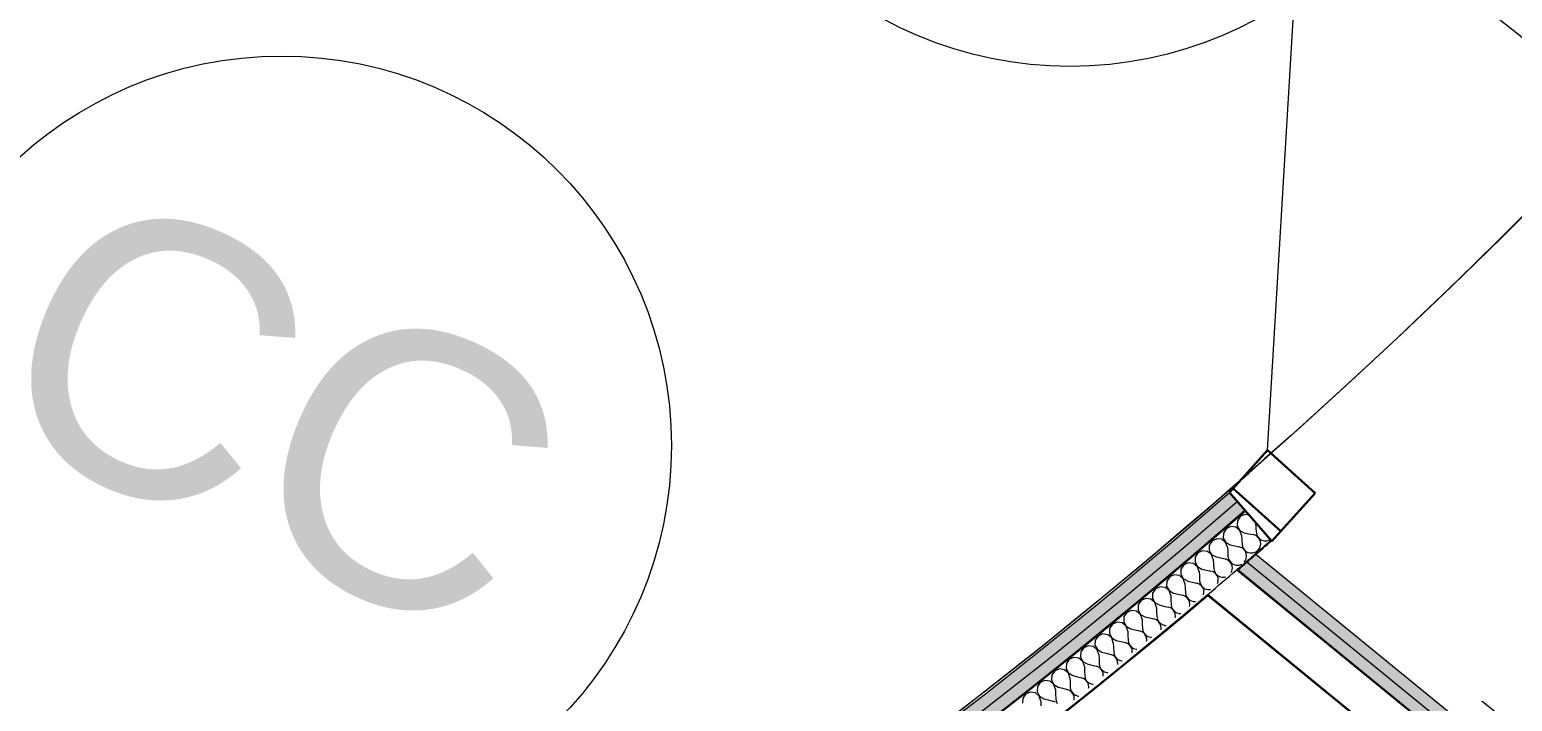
# Model space of a CAD drawing. Header units: millimetres. Extents: x -89663 to 74273, y -103666 to 18539.
# Drawn here: x -23568 to -21667, y -49271 to -48409 of the extents above; entities that cross this region are included whole.
import ezdxf
from ezdxf.enums import TextEntityAlignment as Align

# ---------------------------------------------------------------- set-up
doc = ezdxf.new("R2010")
doc.units = ezdxf.units.MM
doc.header["$MEASUREMENT"] = 0
doc.linetypes.add('Double Dashed', pattern=[1093.611073, 529.166651, -211.666656, 141.111112, -211.666656])
for name, color, linetype in [('A-25-M_Wall_Int', 7, 'Continuous'), ('New_A-05-M_Gross_Int_Circulation', 7, 'Continuous'), ('New_A-15-MG_Structural_Grid_Phase_2', 7, 'Continuous'), ('New_A-20-M_Floor_Slab', 7, 'Continuous'), ('New_A-25-M_Wall_Int', 7, 'Continuous'), ('New_ArchiCAD Doors', 7, 'Continuous')]:
    doc.layers.add(name, color=color, linetype=linetype)
for name, color, linetype, lineweight in [('A-25-M_Wall_Int_Pen_No__1', 7, 'Continuous', 13), ('New_A-20-M_Floor_Slab_Pen_No__89', 8, 'Continuous', 20), ('New_A-25-M_Wall_Int_Pen_No__1', 7, 'Continuous', 13), ('New_A-25-M_Wall_Int_Pen_No__150', 7, 'Continuous', 0), ('New_ArchiCAD Doors_Pen_No__1', 7, 'Continuous', 13), ('New_ArchiCAD Zone Stamps_Pen_No__6', 7, 'Continuous', 35)]:
    doc.layers.add(name, color=color, linetype=linetype, lineweight=lineweight)
for name, color, linetype, lineweight, true_color in [('A-25-M_Wall_Int_Pen_No__107', 7, 'Continuous', 15, 0xa6a6a6), ('A-25-M_Wall_Int_Pen_No__81', 7, 'Continuous', 20, 0x6a6a6a), ('New_A-05-M_Gross_Int_Circulation_Pen_No__74', 7, 'Continuous', 20, 0x606060), ('New_A-15-MG_Structural_Grid_Phase_2_Pen_No__222', 7, 'Continuous', 13, 0x65af33), ('New_A-25-M_Wall_Int_Pen_No__107', 7, 'Continuous', 15, 0xa6a6a6), ('New_A-25-M_Wall_Int_Pen_No__81', 7, 'Continuous', 20, 0x6a6a6a), ('New_ArchiCAD Doors_Pen_No__43', 7, 'Continuous', 30, 0x444444), ('New_ArchiCAD Doors_Pen_No__63', 7, 'Continuous', 20, 0x606060)]:
    doc.layers.add(name, color=color, linetype=linetype, lineweight=lineweight, true_color=true_color)
doc.styles.add('GENERATED_STYLE_1', font='')
doc.styles.add('GENERATED_STYLE_3', font='')
doc.styles.add('GENERATED_STYLE_4', font='')
doc.styles.get('GENERATED_STYLE_1').set_extended_font_data('Arial', bold=True)
doc.styles.get('GENERATED_STYLE_3').set_extended_font_data('Arial')
doc.styles.get('GENERATED_STYLE_4').set_extended_font_data('Swis721 BT')

# ---------------------------------------------------------------- blocks, each defined once
blk = doc.blocks.new('Atrium South_INB 0152_2_1', base_point=(-20962.3, -37996.4))
at = {"layer": 'New_A-05-M_Gross_Int_Circulation_Pen_No__74', "linetype": 'Continuous'}
blk.add_arc((-26966.2, -43337.6), 7510.7, 249.05693, 336.17818, dxfattribs=at)
at = {"layer": 'New_ArchiCAD Zone Stamps_Pen_No__6'}
for tag, height, style, p in [('ROOM_NAME', 250, 'GENERATED_STYLE_1', (-21498.1, -36566.4)), ('zoneNameLine2', 250, 'GENERATED_STYLE_1', (-21686.5, -36998.5)), ('ROOM_NUMBER', 200, 'GENERATED_STYLE_3', (-21875, -37419.2)), ('measuredAreaCode', 200, 'GENERATED_STYLE_3', (-22032, -37779.3)), ('DUMMY_649', 200, 'GENERATED_STYLE_3', (-21724.6, -37913.3)), ('DUMMY_650', 200, 'GENERATED_STYLE_3', (-21095.4, -38187.7)), ('DUMMY_651', 133.3, 'GENERATED_STYLE_3', (-20816.1, -38294.2))]:
    blk.add_attdef(tag, text='', height=height, rotation=336.4404, dxfattribs=dict(at, style=style)).set_placement(p, align=Align.TOP_LEFT)
blk = doc.blocks.new('Slab_46_1', base_point=(-44734.1, -52924.7))
at = {"layer": 'New_A-20-M_Floor_Slab_Pen_No__89', "linetype": 'Continuous', "flags": 128}
blk.add_lwpolyline([(-44734.1, -52924.7), (-44734.3, -52924.7, -0.179811), (-34721.5, -33027.7), (-34721.9, -33027.2), (-25959.6, -24873.2), (-20981.6, -27043.9), (-17009.6, -17934.7), (-17703.3, -17189.1), (-11222.9, -11158.5), (-10852.6, -11556.4), (-2918.7, -4173.2), (921.4, -599.8), (3259.5, -1619.3), (2636.4, -2195.9), (2144.4, -3324.3), (-4596.3, -18782.9), (-10337.1, -31948.3), (-13252, -30677.2), (-20095.3, -46371.2, -0.415568), (-30017.2, -50195.9), (-38342, -69287.7, -0.234037), (-41521.4, -64901.1, -0.022084), (-42146.9, -60901.4), (-44895.7, -59706.6, -0.043731)], format="xyb", close=True, dxfattribs=at)
blk = doc.blocks.new('*X400')
at = {"layer": 'New_A-25-M_Wall_Int_Pen_No__150', "linetype": 'Continuous'}
for p, q in [((-22016, -49034.2), (-22019.5, -49039.6)), ((-22010.1, -49031.4), (-22016, -49034.2)), ((-22004.5, -49032.1), (-22010.1, -49031.4)), ((-22037.5, -49055.2), (-22037.7, -49061.7)), ((-22034, -49049.8), (-22037.5, -49055.2)), ((-22028.1, -49047), (-22034, -49049.8)), ((-22021.6, -49047.8), (-22028.1, -49047)), ((-22016.5, -49051.8), (-22021.6, -49047.8)), ((-22019.5, -49039.6), (-22019.7, -49046.1)), ((-22019.7, -49046.1), (-22016.4, -49051.8)), ((-22014.3, -49057.9), (-22016.5, -49051.8)), ((-22016.4, -49051.8), (-22010.7, -49054.8)), ((-22010.7, -49054.8), (-22004.9, -49056.1)), ((-22004.9, -49056.1), (-21999, -49057.3)), ((-21996, -49058.4), (-21999, -49057.3)), ((-21996.3, -49042.3), (-21996.8, -49040.9)), ((-21996.3, -49042.3), (-21995.9, -49048.2)), ((-21995.9, -49048.2), (-21995.4, -49054.2)), ((-21995.4, -49054.2), (-21994.8, -49057.4)), ((-21994.8, -49057.4), (-21993.2, -49060.3)), ((-22055.6, -49070.7), (-22055.8, -49077.2)), ((-22052, -49065.3), (-22055.6, -49070.7)), ((-22046.1, -49062.6), (-22052, -49065.3)), ((-22039.6, -49063.3), (-22046.1, -49062.6)), ((-22034.6, -49067.4), (-22039.6, -49063.3)), ((-22037.7, -49061.7), (-22034.5, -49067.3)), ((-22032.4, -49073.5), (-22034.6, -49067.4)), ((-22034.5, -49067.3), (-22028.8, -49070.4)), ((-22032.4, -49073.5), (-22032, -49079.5)), ((-22028.8, -49070.4), (-22022.9, -49071.7)), ((-22022.9, -49071.7), (-22017.1, -49073)), ((-22014, -49074.1), (-22017.1, -49073)), ((-22014.3, -49057.9), (-22013.9, -49063.9)), ((-22011.4, -49076), (-22014, -49074.1)), ((-22013.9, -49063.9), (-22013.5, -49069.8)), ((-22013.5, -49069.8), (-22012.8, -49073)), ((-22012.8, -49073), (-22011.3, -49076)), ((-22009.3, -49078.6), (-22011.4, -49076)), ((-22011.3, -49076), (-22009, -49078.3)), ((-21993.3, -49060.4), (-21996, -49058.4)), ((-21993.8, -49078), (-21991.6, -49075.5)), ((-21991.3, -49063), (-21993.3, -49060.4)), ((-21993.2, -49060.3), (-21991, -49062.7)), ((-21991.6, -49075.5), (-21990.2, -49072.5)), ((-21990, -49066), (-21991.3, -49063)), ((-21991, -49062.7), (-21988.1, -49064.3)), ((-21990.2, -49072.5), (-21989.7, -49069.3)), ((-21989.7, -49069.3), (-21990, -49066)), ((-21988.1, -49064.3), (-21984.9, -49065.2)), ((-21984.9, -49065.2), (-21981.6, -49065.1)), ((-21981.6, -49065.1), (-21978.5, -49064.1)), ((-21978.5, -49064.1), (-21977.3, -49063.3)), ((-22082.3, -49093.5), (-22088.2, -49096.1)), ((-22075.9, -49094.3), (-22082.3, -49093.5)), ((-22070.8, -49098.4), (-22075.9, -49094.3)), ((-22073.7, -49086.2), (-22073.9, -49092.7)), ((-22073.9, -49092.7), (-22070.7, -49098.3)), ((-22070.1, -49080.7), (-22073.7, -49086.2)), ((-22064.2, -49078), (-22070.1, -49080.7)), ((-22057.7, -49078.8), (-22064.2, -49078)), ((-22052.7, -49082.9), (-22057.7, -49078.8)), ((-22055.8, -49077.2), (-22052.6, -49082.8)), ((-22050.5, -49089), (-22052.7, -49082.9)), ((-22052.6, -49082.8), (-22046.9, -49085.9)), ((-22050.5, -49089), (-22050.1, -49095)), ((-22050.1, -49095), (-22049.8, -49100.9)), ((-22046.9, -49085.9), (-22041, -49087.2)), ((-22041, -49087.2), (-22035.2, -49088.5)), ((-22032.1, -49089.7), (-22035.2, -49088.5)), ((-22029.5, -49091.6), (-22032.1, -49089.7)), ((-22032, -49079.5), (-22031.6, -49085.4)), ((-22031.6, -49085.4), (-22030.9, -49088.6)), ((-22030.9, -49088.6), (-22029.4, -49091.5)), ((-22027.5, -49094.2), (-22029.5, -49091.6)), ((-22029.4, -49091.5), (-22027.2, -49093.9)), ((-22026.3, -49097.3), (-22027.5, -49094.2)), ((-22027.2, -49093.9), (-22024.3, -49095.6)), ((-22024.3, -49095.6), (-22021.2, -49096.4)), ((-22017.9, -49096.4), (-22014.7, -49095.4)), ((-22014.7, -49095.4), (-22014, -49095)), ((-22010.8, -49092.4), (-22009.7, -49091.1)), ((-22009.7, -49091.1), (-22008.3, -49088.2)), ((-22008.1, -49081.7), (-22009.3, -49078.6)), ((-22009, -49078.3), (-22006.2, -49080)), ((-22008.3, -49088.2), (-22007.8, -49084.9)), ((-22007.8, -49084.9), (-22008.1, -49081.7)), ((-22006.2, -49080), (-22003, -49080.8)), ((-22003, -49080.8), (-21999.7, -49080.8)), ((-21999.7, -49080.8), (-21996.6, -49079.8)), ((-21996.6, -49079.8), (-21993.8, -49078)), ((-22106.4, -49111.5), (-22110.1, -49116.9)), ((-22100.5, -49108.8), (-22106.4, -49111.5)), ((-22094, -49109.7), (-22100.5, -49108.8)), ((-22089, -49113.8), (-22094, -49109.7)), ((-22091.9, -49101.5), (-22092.1, -49108)), ((-22092.1, -49108), (-22088.9, -49113.7)), ((-22088.2, -49096.1), (-22091.9, -49101.5)), ((-22086.9, -49119.9), (-22089, -49113.8)), ((-22088.9, -49113.7), (-22083.2, -49116.8)), ((-22068.7, -49104.5), (-22070.8, -49098.4)), ((-22070.7, -49098.3), (-22065, -49101.4)), ((-22068.7, -49104.5), (-22068.3, -49110.5)), ((-22068.3, -49110.5), (-22068, -49116.4)), ((-22065, -49101.4), (-22059.2, -49102.7)), ((-22059.2, -49102.7), (-22053.4, -49104)), ((-22050.3, -49105.2), (-22053.4, -49104)), ((-22047.7, -49107.1), (-22050.3, -49105.2)), ((-22049.8, -49100.9), (-22049.1, -49104.2)), ((-22049.1, -49104.2), (-22047.6, -49107.1)), ((-22045.7, -49109.7), (-22047.7, -49107.1)), ((-22047.6, -49107.1), (-22045.3, -49109.5)), ((-22044.4, -49112.8), (-22045.7, -49109.7)), ((-22045.3, -49109.5), (-22042.5, -49111.2)), ((-22044.1, -49116.1), (-22044.4, -49112.8)), ((-22042.5, -49111.2), (-22039.3, -49112)), ((-22039.3, -49112), (-22036, -49112)), ((-22036, -49112), (-22034.3, -49111.4)), ((-22027.5, -49105.9), (-22026.5, -49103.8)), ((-22026.5, -49103.8), (-22025.9, -49100.5)), ((-22025.9, -49100.5), (-22026.3, -49097.3)), ((-22021.2, -49096.4), (-22017.9, -49096.4)), ((-22128.3, -49132.2), (-22128.6, -49138.7)), ((-22124.7, -49126.8), (-22128.3, -49132.2)), ((-22118.7, -49124.1), (-22124.7, -49126.8)), ((-22112.3, -49125), (-22118.7, -49124.1)), ((-22107.2, -49129.1), (-22112.3, -49125)), ((-22110.1, -49116.9), (-22110.3, -49123.4)), ((-22110.3, -49123.4), (-22107.2, -49129.1)), ((-22107.2, -49129.1), (-22101.5, -49132.2)), ((-22105.1, -49135.3), (-22107.2, -49129.1)), ((-22101.5, -49132.2), (-22095.7, -49133.6)), ((-22095.7, -49133.6), (-22089.9, -49134.9)), ((-22086.9, -49119.9), (-22086.5, -49125.9)), ((-22086.5, -49125.9), (-22086.2, -49131.8)), ((-22086.2, -49131.8), (-22085.6, -49135)), ((-22083.2, -49116.8), (-22077.4, -49118.2)), ((-22077.4, -49118.2), (-22071.6, -49119.5)), ((-22068.5, -49120.7), (-22071.6, -49119.5)), ((-22065.9, -49122.6), (-22068.5, -49120.7)), ((-22068, -49116.4), (-22067.3, -49119.6)), ((-22067.3, -49119.6), (-22065.8, -49122.6)), ((-22063.9, -49125.2), (-22065.9, -49122.6)), ((-22065.8, -49122.6), (-22063.6, -49125)), ((-22062.7, -49128.3), (-22063.9, -49125.2)), ((-22063.6, -49125), (-22060.8, -49126.7)), ((-22062.9, -49134.7), (-22062.4, -49131.6)), ((-22062.4, -49131.6), (-22062.7, -49128.3)), ((-22060.8, -49126.7), (-22057.6, -49127.5)), ((-22057.6, -49127.5), (-22054.3, -49127.5)), ((-22054.3, -49127.5), (-22053.9, -49127.4)), ((-22045.1, -49120.2), (-22044.7, -49119.3)), ((-22044.7, -49119.3), (-22044.1, -49116.1)), ((-22146.6, -49147.4), (-22146.9, -49153.9)), ((-22142.9, -49142), (-22146.6, -49147.4)), ((-22137, -49139.4), (-22142.9, -49142)), ((-22130.6, -49140.3), (-22137, -49139.4)), ((-22125.5, -49144.4), (-22130.6, -49140.3)), ((-22128.6, -49138.7), (-22125.5, -49144.3)), ((-22125.5, -49144.3), (-22119.8, -49147.5)), ((-22123.4, -49150.6), (-22125.5, -49144.4)), ((-22123.4, -49150.6), (-22123.1, -49156.5)), ((-22119.8, -49147.5), (-22114, -49148.9)), ((-22114, -49148.9), (-22108.2, -49150.2)), ((-22105.1, -49151.4), (-22108.2, -49150.2)), ((-22105.1, -49135.3), (-22104.8, -49141.2)), ((-22102.5, -49153.4), (-22105.1, -49151.4)), ((-22104.8, -49141.2), (-22104.5, -49147.2)), ((-22104.5, -49147.2), (-22103.9, -49150.4)), ((-22103.9, -49150.4), (-22102.4, -49153.3)), ((-22086.8, -49136.1), (-22089.9, -49134.9)), ((-22084.2, -49138), (-22086.8, -49136.1)), ((-22085.6, -49135), (-22084.1, -49138)), ((-22082.2, -49140.7), (-22084.2, -49138)), ((-22084.1, -49138), (-22081.9, -49140.4)), ((-22081, -49143.7), (-22082.2, -49140.7)), ((-22081.9, -49140.4), (-22079, -49142.1)), ((-22081.1, -49149.4), (-22080.7, -49147)), ((-22080.7, -49147), (-22081, -49143.7)), ((-22079, -49142.1), (-22075.9, -49143)), ((-22075.9, -49143), (-22073.1, -49142.9)), ((-22173.7, -49169.7), (-22179.7, -49172.3)), ((-22167.3, -49170.6), (-22173.7, -49169.7)), ((-22162.3, -49174.8), (-22167.3, -49170.6)), ((-22165, -49162.5), (-22165.3, -49169)), ((-22165.3, -49169), (-22162.2, -49174.7)), ((-22161.3, -49157.2), (-22165, -49162.5)), ((-22155.3, -49154.6), (-22161.3, -49157.2)), ((-22148.9, -49155.5), (-22155.3, -49154.6)), ((-22143.9, -49159.6), (-22148.9, -49155.5)), ((-22146.9, -49153.9), (-22143.8, -49159.6)), ((-22141.8, -49165.8), (-22143.9, -49159.6)), ((-22143.8, -49159.6), (-22138.1, -49162.8)), ((-22141.8, -49165.8), (-22141.5, -49171.8)), ((-22141.5, -49171.8), (-22141.3, -49177.7)), ((-22138.1, -49162.8), (-22132.3, -49164.1)), ((-22132.3, -49164.1), (-22126.5, -49165.5)), ((-22123.5, -49166.7), (-22126.5, -49165.5)), ((-22120.9, -49168.7), (-22123.5, -49166.7)), ((-22123.1, -49156.5), (-22122.9, -49162.5)), ((-22122.9, -49162.5), (-22122.2, -49165.7)), ((-22122.2, -49165.7), (-22120.8, -49168.6)), ((-22118.9, -49171.3), (-22120.9, -49168.7)), ((-22120.8, -49168.6), (-22118.6, -49171.1)), ((-22117.7, -49174.4), (-22118.9, -49171.3)), ((-22118.6, -49171.1), (-22115.8, -49172.8)), ((-22100.5, -49156), (-22102.5, -49153.4)), ((-22102.4, -49153.3), (-22100.2, -49155.8)), ((-22099.3, -49159.1), (-22100.5, -49156)), ((-22100.2, -49155.8), (-22097.4, -49157.5)), ((-22099.4, -49164.2), (-22099, -49162.4)), ((-22099, -49162.4), (-22099.3, -49159.1)), ((-22097.4, -49157.5), (-22094.2, -49158.3)), ((-22094.2, -49158.3), (-22092.1, -49158.3)), ((-22198.1, -49187.4), (-22201.8, -49192.7)), ((-22192.1, -49184.8), (-22198.1, -49187.4)), ((-22185.7, -49185.7), (-22192.1, -49184.8)), ((-22180.7, -49189.9), (-22185.7, -49185.7)), ((-22183.4, -49177.6), (-22183.7, -49184.1)), ((-22183.7, -49184.1), (-22180.6, -49189.9)), ((-22179.7, -49172.3), (-22183.4, -49177.6)), ((-22178.7, -49196.1), (-22180.7, -49189.9)), ((-22180.6, -49189.9), (-22175, -49193.1)), ((-22160.2, -49181), (-22162.3, -49174.8)), ((-22162.2, -49174.7), (-22156.5, -49178)), ((-22160.2, -49181), (-22160, -49186.9)), ((-22160, -49186.9), (-22159.7, -49192.9)), ((-22156.5, -49178), (-22150.7, -49179.4)), ((-22150.7, -49179.4), (-22144.9, -49180.8)), ((-22141.9, -49182), (-22144.9, -49180.8)), ((-22139.3, -49183.9), (-22141.9, -49182)), ((-22141.3, -49177.7), (-22140.7, -49180.9)), ((-22140.7, -49180.9), (-22139.2, -49183.9)), ((-22137.3, -49186.6), (-22139.3, -49183.9)), ((-22139.2, -49183.9), (-22137, -49186.3)), ((-22136.1, -49189.7), (-22137.3, -49186.6)), ((-22137, -49186.3), (-22134.2, -49188)), ((-22135.9, -49192.9), (-22136.1, -49189.7)), ((-22134.2, -49188), (-22131, -49188.9)), ((-22131, -49188.9), (-22129.8, -49188.9)), ((-22117.4, -49177.7), (-22117.7, -49174.4)), ((-22117.7, -49179.1), (-22117.4, -49177.7)), ((-22115.8, -49172.8), (-22112.6, -49173.7)), ((-22112.6, -49173.7), (-22111, -49173.7)), ((-22220.3, -49207.7), (-22220.7, -49214.2)), ((-22216.6, -49202.4), (-22220.3, -49207.7)), ((-22210.6, -49199.8), (-22216.6, -49202.4)), ((-22204.1, -49200.8), (-22210.6, -49199.8)), ((-22199.2, -49205), (-22204.1, -49200.8)), ((-22201.8, -49192.7), (-22202.2, -49199.2)), ((-22202.2, -49199.2), (-22199.1, -49204.9)), ((-22197.2, -49211.2), (-22199.2, -49205)), ((-22199.1, -49204.9), (-22193.5, -49208.2)), ((-22193.5, -49208.2), (-22187.7, -49209.6)), ((-22187.7, -49209.6), (-22181.9, -49211)), ((-22178.7, -49196.1), (-22178.4, -49202.1)), ((-22178.4, -49202.1), (-22178.2, -49208)), ((-22178.2, -49208), (-22177.6, -49211.2)), ((-22175, -49193.1), (-22169.2, -49194.5)), ((-22169.2, -49194.5), (-22163.4, -49195.9)), ((-22160.3, -49197.1), (-22163.4, -49195.9)), ((-22157.7, -49199.1), (-22160.3, -49197.1)), ((-22159.7, -49192.9), (-22159.1, -49196.1)), ((-22159.1, -49196.1), (-22157.7, -49199.1)), ((-22157.7, -49199.1), (-22155.5, -49201.5)), ((-22155.8, -49201.8), (-22157.7, -49199.1)), ((-22154.6, -49204.8), (-22155.8, -49201.8)), ((-22155.5, -49201.5), (-22152.7, -49203.2)), ((-22154.4, -49208.1), (-22154.6, -49204.8)), ((-22154.5, -49209), (-22154.4, -49208.1)), ((-22152.7, -49203.2), (-22149.5, -49204.2)), ((-22149.5, -49204.2), (-22148.6, -49204.2)), ((-22136.1, -49194), (-22135.9, -49192.9)), ((-22238.9, -49222.6), (-22239.3, -49229.1)), ((-22235.1, -49217.3), (-22238.9, -49222.6)), ((-22229.1, -49214.8), (-22235.1, -49217.3)), ((-22222.7, -49215.8), (-22229.1, -49214.8)), ((-22217.7, -49220), (-22222.7, -49215.8)), ((-22220.7, -49214.2), (-22217.6, -49219.9)), ((-22215.7, -49226.2), (-22217.7, -49220)), ((-22217.6, -49219.9), (-22212, -49223.2)), ((-22215.7, -49226.2), (-22215.5, -49232.1)), ((-22212, -49223.2), (-22206.2, -49224.6)), ((-22206.2, -49224.6), (-22200.4, -49226.1)), ((-22197.4, -49227.3), (-22200.4, -49226.1)), ((-22194.8, -49229.3), (-22197.4, -49227.3)), ((-22197.2, -49211.2), (-22196.9, -49217.1)), ((-22196.9, -49217.1), (-22196.7, -49223.1)), ((-22196.7, -49223.1), (-22196.2, -49226.3)), ((-22196.2, -49226.3), (-22194.7, -49229.3)), ((-22178.8, -49212.3), (-22181.9, -49211)), ((-22176.2, -49214.3), (-22178.8, -49212.3)), ((-22177.6, -49211.2), (-22176.2, -49214.2)), ((-22176.2, -49214.2), (-22174, -49216.6)), ((-22174.3, -49216.9), (-22176.2, -49214.3)), ((-22173.2, -49220), (-22174.3, -49216.9)), ((-22174, -49216.6), (-22171.2, -49218.4)), ((-22172.9, -49223.3), (-22173.2, -49220)), ((-22173, -49224), (-22172.9, -49223.3)), ((-22171.2, -49218.4), (-22168, -49219.3)), ((-22168, -49219.3), (-22167.2, -49219.3)), ((-22272.3, -49247), (-22276.1, -49252.3)), ((-22266.3, -49244.5), (-22272.3, -49247)), ((-22259.8, -49245.5), (-22266.3, -49244.5)), ((-22254.9, -49249.8), (-22259.8, -49245.5)), ((-22257.4, -49237.5), (-22257.9, -49244)), ((-22257.9, -49244), (-22254.8, -49249.7)), ((-22253.7, -49232.2), (-22257.4, -49237.5)), ((-22247.7, -49229.7), (-22253.7, -49232.2)), ((-22241.2, -49230.7), (-22247.7, -49229.7)), ((-22236.3, -49234.9), (-22241.2, -49230.7)), ((-22239.3, -49229.1), (-22236.2, -49234.8)), ((-22234.3, -49241.1), (-22236.3, -49234.9)), ((-22236.2, -49234.8), (-22230.6, -49238.1)), ((-22234.3, -49241.1), (-22234.1, -49247.1)), ((-22234.1, -49247.1), (-22234, -49253)), ((-22230.6, -49238.1), (-22224.8, -49239.6)), ((-22224.8, -49239.6), (-22219, -49241.1)), ((-22216, -49242.3), (-22219, -49241.1)), ((-22213.4, -49244.3), (-22216, -49242.3)), ((-22215.5, -49232.1), (-22215.3, -49238.1)), ((-22215.3, -49238.1), (-22214.8, -49241.3)), ((-22214.8, -49241.3), (-22213.3, -49244.3)), ((-22211.5, -49247), (-22213.4, -49244.3)), ((-22213.3, -49244.3), (-22211.2, -49246.7)), ((-22210.4, -49250.1), (-22211.5, -49247)), ((-22211.2, -49246.7), (-22208.4, -49248.5)), ((-22192.9, -49232), (-22194.8, -49229.3)), ((-22194.7, -49229.3), (-22192.5, -49231.7)), ((-22191.7, -49235.1), (-22192.9, -49232)), ((-22192.5, -49231.7), (-22189.8, -49233.5)), ((-22191.5, -49238.3), (-22191.7, -49235.1)), ((-22191.6, -49239.1), (-22191.5, -49238.3)), ((-22189.8, -49233.5), (-22186.6, -49234.4)), ((-22186.6, -49234.4), (-22185.8, -49234.4)), ((-22290.9, -49261.8), (-22294.8, -49267)), ((-22284.9, -49259.3), (-22290.9, -49261.8)), ((-22278.5, -49260.3), (-22284.9, -49259.3)), ((-22273.6, -49264.6), (-22278.5, -49260.3)), ((-22276.1, -49252.3), (-22276.5, -49258.8)), ((-22276.5, -49258.8), (-22273.5, -49264.5)), ((-22271.7, -49270.8), (-22273.6, -49264.6)), ((-22273.5, -49264.5), (-22267.9, -49267.9)), ((-22253, -49256), (-22254.9, -49249.8)), ((-22254.8, -49249.7), (-22249.2, -49253)), ((-22253, -49256), (-22252.8, -49261.9)), ((-22252.8, -49261.9), (-22252.6, -49267.9)), ((-22249.2, -49253), (-22243.5, -49254.5)), ((-22243.5, -49254.5), (-22237.7, -49256)), ((-22234.7, -49257.3), (-22237.7, -49256)), ((-22232.1, -49259.3), (-22234.7, -49257.3)), ((-22234, -49253), (-22233.4, -49256.3)), ((-22233.4, -49256.3), (-22232, -49259.2)), ((-22230.2, -49261.9), (-22232.1, -49259.3)), ((-22232, -49259.2), (-22229.8, -49261.7)), ((-22229, -49265), (-22230.2, -49261.9)), ((-22229.8, -49261.7), (-22227.1, -49263.5)), ((-22228.8, -49268.3), (-22229, -49265)), ((-22227.1, -49263.5), (-22223.9, -49264.4)), ((-22223.9, -49264.4), (-22222.8, -49264.4)), ((-22210.1, -49253.4), (-22210.4, -49250.1)), ((-22210.3, -49254.3), (-22210.1, -49253.4)), ((-22208.4, -49248.5), (-22205.2, -49249.4)), ((-22205.2, -49249.4), (-22204.4, -49249.4)), ((-22294.8, -49267), (-22295.2, -49273.5)), ((-22271.7, -49270.8), (-22271.5, -49276.8)), ((-22267.9, -49267.9), (-22262.2, -49269.4)), ((-22262.2, -49269.4), (-22256.4, -49270.9)), ((-22253.4, -49272.1), (-22256.4, -49270.9)), ((-22252.6, -49267.9), (-22252.1, -49271.1)), ((-22252.1, -49271.1), (-22250.7, -49274.1)), ((-22229.1, -49269.5), (-22228.8, -49268.3))]:
    blk.add_line(p, q, dxfattribs=at)
blk = doc.blocks.new('Double Door 19_4')
at = {"layer": 'New_ArchiCAD Doors_Pen_No__1', "linetype": 'Continuous'}
for p, q in [((-905, 0), (-906.8, -14.9)), ((905, 0), (906.8, -14.9)), ((-906.8, -14.9), (-908.6, -29.8)), ((906.8, -14.9), (908.6, -29.8)), ((-908.8, -30.8), (-914.8, -80.4)), ((-908.6, -29.8), (-908.8, -30.8)), ((908.6, -29.8), (908.8, -30.8)), ((908.8, -30.8), (914.8, -80.4)), ((-914.9, -81.4), (-915, -82)), ((-914.8, -80.4), (-914.9, -81.4)), ((914.8, -80.4), (914.9, -81.4)), ((914.9, -81.4), (915, -82))]:
    blk.add_line(p, q, dxfattribs=at)
at = {"layer": 'New_ArchiCAD Doors_Pen_No__43', "linetype": 'Continuous'}
for p, q in [((-905, 0), (-915, -82)), ((-898, 0), (-905, 0)), ((-832, 0), (-898, 0)), ((-898, 0), (-898, -82)), ((-832, -82), (-832, 0)), ((898, 0), (832, 0)), ((832, 0), (832, -82)), ((898, 0), (905, 0)), ((898, -82), (898, 0)), ((905, 0), (915, -82)), ((-898, -82), (-915, -82)), ((-898, -82), (-832, -82)), ((832, -82), (898, -82)), ((898, -82), (915, -82))]:
    blk.add_line(p, q, dxfattribs=at)
at = {"layer": 'New_ArchiCAD Doors_Pen_No__63', "linetype": 'Continuous'}
for p, q in [((-832, 0), (-181.7, 519)), ((832, 0), (181.7, 519))]:
    blk.add_line(p, q, dxfattribs=at)
for centre, start, end in [((-832, 0), 0, 38.5915), ((832, 0), 141.4085, 180)]:
    blk.add_arc(centre, 832, start, end, dxfattribs=at)
blk = doc.blocks.new('Wall_51_1', base_point=(-29918.5, -50217.2))
at = {"layer": 'A-25-M_Wall_Int_Pen_No__81', "linetype": 'Continuous', "lineweight": 0, "true_color": 0x353535}
for points in [[(-22019.6, -49103.1, 0.000034), (-22018.9, -49102.5), (-22019.6, -49101.8, -0.000034), (-22020.4, -49102.5)], [(-22057.5, -49135.4, 0.000034), (-22056.8, -49134.8), (-22057.6, -49134.1, -0.000034), (-22058.3, -49134.8)]]:
    blk.add_hatch(color=250, dxfattribs=at).paths.add_polyline_path(points)
at = {"layer": 'New_A-25-M_Wall_Int_Pen_No__107', "linetype": 'Continuous'}
for points in [[(-27303.7, -50860.5, 0.193849), (-22009.8, -49025.9), (-22019.7, -49014.6, -0.193849), (-27302.9, -50845.5)], [(-27302.2, -50830.6), (-27302.9, -50845.5, 0.193849), (-22019.7, -49014.6), (-22029.5, -49003.3, -0.193849)]]:
    blk.add_hatch(color=256, dxfattribs=at).paths.add_polyline_path(points)
at = {"layer": 'New_A-25-M_Wall_Int_Pen_No__81', "linetype": 'Continuous', "lineweight": 0, "true_color": 0x353535}
for points in [[(-27303.7, -50861.5, 0.193849), (-22009.2, -49026.7), (-22009.8, -49025.9, -0.193849), (-27303.7, -50860.5)], [(-21976.3, -49064.4, -0.001897), (-22019.6, -49101.8), (-22018.9, -49102.5, 0.001891), (-21975.7, -49065.1)], [(-27233.7, -50915.7, 0.187653), (-22057.5, -49135.4), (-22058.3, -49134.8, -0.187643), (-27233.5, -50914.7)]]:
    blk.add_hatch(color=250, dxfattribs=at).paths.add_polyline_path(points)
at = {"layer": 'A-25-M_Wall_Int_Pen_No__1', "linetype": 'Continuous'}
for p, q in [((-22019.6, -49103.1), (-22020.4, -49102.5)), ((-22056.8, -49134.8), (-22057.6, -49134.1))]:
    blk.add_line(p, q, dxfattribs=at)
at = {"layer": 'New_A-25-M_Wall_Int_Pen_No__1', "linetype": 'Continuous'}
for p, q in [((-22029.5, -49003.3), (-22019.7, -49014.6)), ((-22019.7, -49014.6), (-22009.8, -49025.9)), ((-22009.8, -49025.9), (-22009.2, -49026.7)), ((-22009.2, -49026.7), (-21976.3, -49064.4)), ((-21976.3, -49064.4), (-21975.7, -49065.1)), ((-21975.3, -49065.6), (-21975.7, -49065.1)), ((-21975.7, -49065.1), (-21975.3, -49065.6))]:
    blk.add_line(p, q, dxfattribs=at)
for radius, start, end in [(7482.1, 267.17258, 311.05532), (7467.1, 267.17258, 311.05532), (7497.1, 267.17258, 311.05532), (7498.1, 267.17258, 311.05532), (7548.1, 310.62062, 311.05532), (7549.1, 310.62197, 311.05532), (7548.1, 310.24261, 310.61291), (7548.1, 310.61291, 310.62062), (7549.1, 267.72384, 310.2363), (7548.1, 267.72463, 310.23489), (7548.1, 310.23489, 310.24261)]:
    blk.add_arc((-26933.8, -43372.5), radius, start, end, dxfattribs=at)
at = {"layer": 'New_A-25-M_Wall_Int', "color": 250, "lineweight": 50, "true_color": 0x2a2a2a}
blk.add_blockref('*X400', (0, 0), dxfattribs=at)
at = {"layer": 'New_ArchiCAD Doors', "color": 251, "linetype": 'Continuous', "lineweight": 20, "true_color": 0x606060, "xscale": -1, "zscale": 1000, "rotation": 48.01655879354111}
blk.add_blockref('Double Door 19_4', (-21424.2, -48330.6), dxfattribs=at)
blk = doc.blocks.new('Simple Door Opening_11')
at = {"layer": 'New_ArchiCAD Doors_Pen_No__1', "linetype": 'Continuous'}
for p, q in [((-905, 0), (-905, -15)), ((905, 0), (905, -15)), ((-905, -15), (-905, -30)), ((905, -15), (905, -30)), ((-905, -30), (-905, -31)), ((-905, -31), (-905, -79)), ((905, -30), (905, -31)), ((905, -31), (905, -79)), ((-905, -79), (-905, -80)), ((905, -79), (905, -80))]:
    blk.add_line(p, q, dxfattribs=at)
blk = doc.blocks.new('Wall_163_1', base_point=(-22330.4, -50182.1))
at = {"layer": 'New_ArchiCAD Doors', "color": 251, "linetype": 'Continuous', "lineweight": 20, "true_color": 0x606060, "zscale": 1000, "rotation": 231.4127390902338}
blk.add_blockref('Simple Door Opening_11', (-21079.1, -48613.9), dxfattribs=at)
blk = doc.blocks.new('Wall_183_1', base_point=(-22122.1, -49082.6))
at = {"layer": 'A-25-M_Wall_Int_Pen_No__107', "linetype": 'Continuous'}
for points in [[(-21738.7, -49312.3), (-22007.4, -49092.5), (-22018.9, -49102.4), (-21748.1, -49324)], [(-21729.4, -49300.6), (-21995.8, -49082.6), (-22007.4, -49092.5), (-21738.7, -49312.3)]]:
    blk.add_hatch(color=256, dxfattribs=at).paths.add_polyline_path(points)
at = {"layer": 'A-25-M_Wall_Int_Pen_No__81', "linetype": 'Continuous', "lineweight": 0, "true_color": 0x353535}
for points in [[(-21748.1, -49324), (-22018.9, -49102.4), (-22019.7, -49103.1), (-21748.7, -49324.8)], [(-21778.7, -49362.3), (-22056.8, -49134.8), (-22057.5, -49135.4), (-21779.3, -49363.1)]]:
    blk.add_hatch(color=250, dxfattribs=at).paths.add_polyline_path(points)
at = {"layer": 'A-25-M_Wall_Int_Pen_No__1', "linetype": 'Continuous'}
for p, q in [((-21738.7, -49312.3), (-22007.4, -49092.5)), ((-21748.7, -49324.8), (-22019.7, -49103.1)), ((-21748.1, -49324), (-22018.9, -49102.4)), ((-21778.7, -49362.3), (-22056.8, -49134.8))]:
    blk.add_line(p, q, dxfattribs=at)
at = {"layer": 'A-25-M_Wall_Int_Pen_No__1', "linetype": 'Continuous', "flags": 128}
for points in [[(-22007.3, -49092.5), (-22018.9, -49102.4)], [(-21995.8, -49082.6), (-22007.3, -49092.5)], [(-21729.4, -49300.6), (-21995.8, -49082.6)], [(-22057.5, -49135.4), (-21779.3, -49363.1)], [(-21729.4, -49300.6), (-21738.7, -49312.3)], [(-21738.7, -49312.3), (-21748.1, -49324)], [(-21748.7, -49324.8), (-21778.7, -49362.3)]]:
    blk.add_lwpolyline(points, dxfattribs=at)
blk = doc.blocks.new('Standard grid marker_11')
at = {"layer": 'New_A-15-MG_Structural_Grid_Phase_2_Pen_No__222', "linetype": 'Continuous'}
blk.add_circle((22444.9, 0), 500, dxfattribs=at)
at = {"layer": 'New_A-15-MG_Structural_Grid_Phase_2_Pen_No__222', "style": 'GENERATED_STYLE_4'}
for tag, p in [('AC_MarkerText_1_0', (-500, 43.6)), ('AC_MarkerText_1_1', (22444.9, 43.6))]:
    blk.add_attdef(tag, text='', height=350, rotation=210.0234, dxfattribs=at).set_placement(p, align=Align.MIDDLE_CENTER)
blk = doc.blocks.new('Standard grid marker_12')
at = {"layer": 'New_A-15-MG_Structural_Grid_Phase_2_Pen_No__222', "linetype": 'Double Dashed'}
blk.add_line((19467.5, 0.5), (22058.2, 0.5), dxfattribs=at)
at = {"layer": 'New_A-15-MG_Structural_Grid_Phase_2_Pen_No__222', "linetype": 'Continuous'}
blk.add_circle((22558.2, 0.5), 500, dxfattribs=at)
at = {"layer": 'New_A-15-MG_Structural_Grid_Phase_2_Pen_No__222', "style": 'GENERATED_STYLE_4'}
for tag, p in [('AC_MarkerText_1_0', (-500, 43.9)), ('AC_MarkerText_1_1', (22558.2, 43.9))]:
    blk.add_attdef(tag, text='', height=350, rotation=195.0277, dxfattribs=at).set_placement(p, align=Align.MIDDLE_CENTER)

msp = doc.modelspace()

# ---------------------------------------------------------------- block references
at = {"layer": 'A-25-M_Wall_Int', "color": 250, "lineweight": 50, "true_color": 0x2a2a2a}
for name, p in [('Wall_163_1', (-22330.4, -50182.1)), ('Wall_183_1', (-22122.1, -49082.6))]:
    msp.add_blockref(name, p, dxfattribs=at)
at = {"layer": 'New_A-05-M_Gross_Int_Circulation', "linetype": 'Continuous'}
msp.add_blockref('Atrium South_INB 0152_2_1', (-20962.3, -37996.4), dxfattribs=at)
at = {"layer": 'New_A-15-MG_Structural_Grid_Phase_2', "color": 8, "linetype": 'Continuous', "lineweight": 15, "zscale": 1000, "rotation": 141.4127390902341}
msp.add_blockref('Standard grid marker_12', (-4601.2, -62025.7), dxfattribs=at)
at = {"layer": 'New_A-15-MG_Structural_Grid_Phase_2', "color": 8, "linetype": 'Continuous', "lineweight": 15}
ref = msp.add_blockref('Standard grid marker_11', (-9920.8, -67004.8), dxfattribs=dict(at, zscale=1000, rotation=126.417012497801))
ref.add_attrib('AC_MarkerText_1_1', 'CC', dxfattribs={"layer": 'New_A-15-MG_Structural_Grid_Phase_2_Pen_No__222', "color": 85, "true_color": 0x65af33, "height": 350, "rotation": 336.4404, "style": 'GENERATED_STYLE_4'}).set_placement((-23245.3, -48899.3), align=Align.MIDDLE_CENTER)
at = {"layer": 'New_A-20-M_Floor_Slab', "color": 8, "linetype": 'Continuous', "lineweight": 20}
msp.add_blockref('Slab_46_1', (-44734.1, -52924.7), dxfattribs=at)
at = {"layer": 'New_A-25-M_Wall_Int', "color": 250, "lineweight": 50, "true_color": 0x2a2a2a}
msp.add_blockref('Wall_51_1', (-29918.5, -50217.2), dxfattribs=at)

doc.saveas('drawing.dxf')
